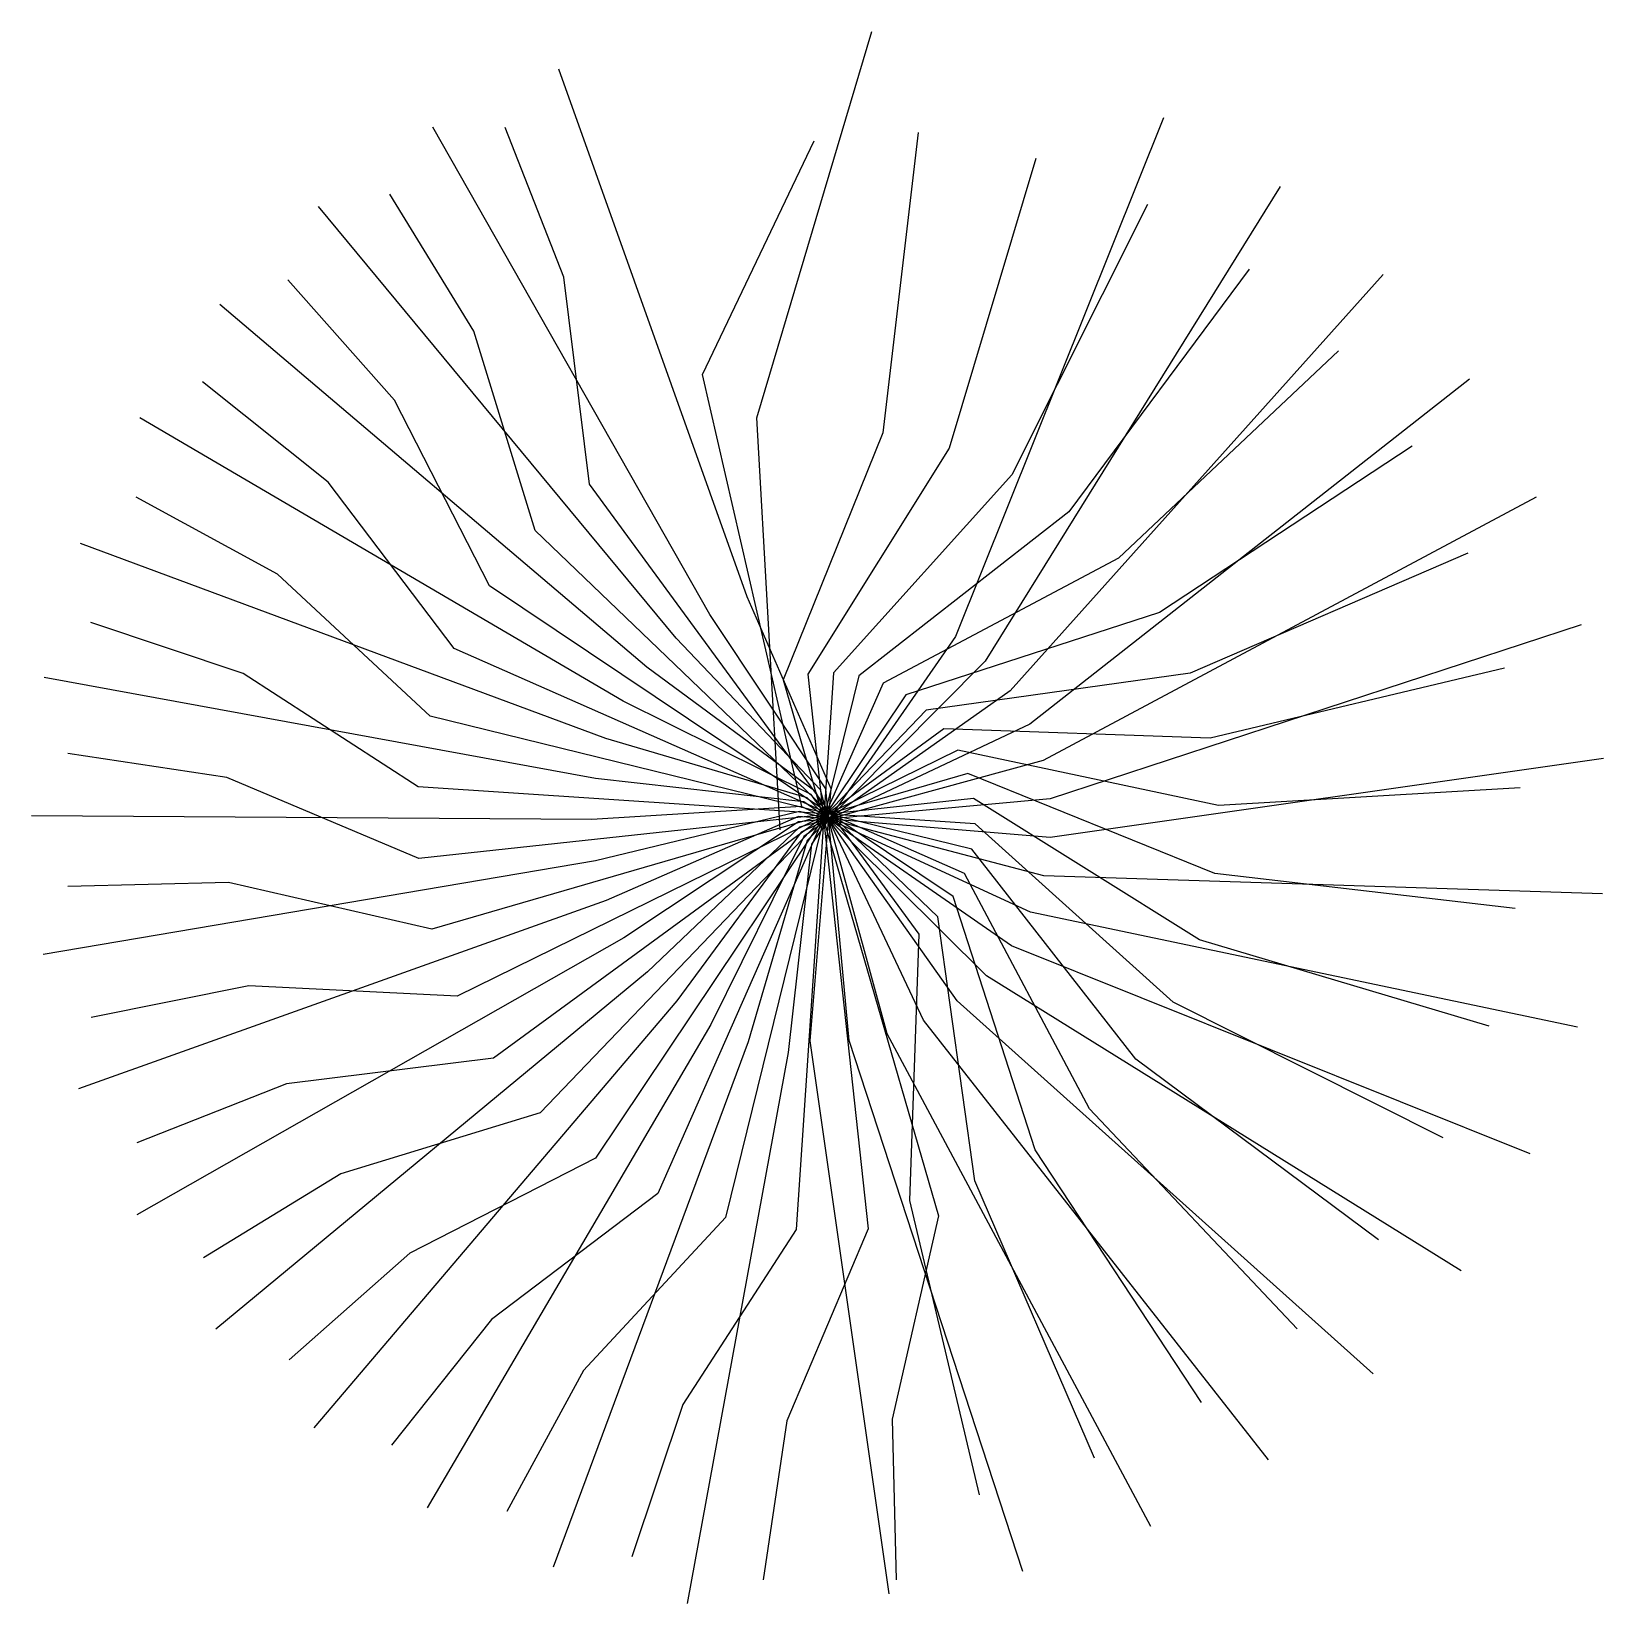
# Model space of a CAD drawing. Extents: x 188 to 627, y 203 to 642.
import ezdxf

# ---------------------------------------------------------------- set-up
doc = ezdxf.new("R2010")
doc.units = 0
doc.layers.get('0').update_dxf_attribs({"color": 3, "linetype": 'CONTINUOUS'})

msp = doc.modelspace()

# ---------------------------------------------------------------- linework, layer by layer
at = {"color": 0}
for p, q in [((390.44, 534.53), (422.57, 642.43)), ((375.29, 546.67), (406.41, 611.86)), ((403.05, 425.64), (375.29, 546.67)), ((396.97, 419.52), (390.44, 534.53))]:
    msp.add_line(p, q, dxfattribs=at)
for points in [[(427.41, 206.12), (405.33, 360.58), (411.16, 430.9), (387.72, 484.56), (335.17, 631.93)], [(464.72, 212.35), (416.16, 360.63), (409.69, 430.9), (377.29, 479.66), (299.94, 615.67)], [(452.58, 233.81), (433.09, 315.95), (435.72, 390.33), (343.74, 516.05), (336.55, 573.83), (320.12, 615.6)], [(503.97, 618.32), (445.86, 473.51), (405.65, 415.53), (399.12, 357.34), (370.95, 203.44)], [(435.42, 614.17), (425.63, 530.32), (397.73, 461.33), (441.16, 311.72), (428.16, 254.97), (429.31, 210.1)], [(468.33, 606.92), (444.13, 526.05), (404.67, 462.95), (421.46, 308.07), (398.8, 254.44), (392.14, 210.05)], [(536.56, 599.11), (454.18, 466.59), (404.51, 416.47), (387.98, 360.3), (333.51, 213.63)], [(500.39, 224.97), (426.81, 362.56), (408.24, 430.63), (367.86, 473.03), (268.07, 593.54)], [(484.7, 243.99), (451.25, 321.5), (440.92, 395.2), (328.5, 503.04), (311.39, 558.7), (287.96, 596.98)], [(499.48, 594.07), (461.6, 518.63), (411.79, 463.34), (401.43, 307.9), (369.8, 259.02), (355.53, 216.46)], [(527.92, 576.01), (477.52, 508.29), (418.86, 462.49), (381.67, 311.21), (342.03, 268.56), (320.59, 229.13)], [(514.56, 259.6), (468.16, 330.11), (445.19, 400.9), (315.76, 487.59), (289.24, 539.43), (259.52, 573.06)], [(565.31, 574.53), (461.18, 458.33), (403.56, 417.6), (377.53, 365.15), (298.42, 230.16)], [(533.32, 243.58), (436.97, 366.31), (406.86, 430.12), (359.73, 464.87), (240.53, 566.22)], [(552.8, 553.28), (491.41, 495.34), (425.68, 460.42), (362.79, 317.9), (316.34, 282.78), (288.38, 247.68)], [(541.27, 280.15), (483.33, 341.54), (448.41, 407.26), (305.89, 470.15), (270.77, 516.6), (235.66, 544.56)], [(589.36, 545.33), (466.64, 448.98), (402.82, 418.87), (368.07, 371.74), (266.72, 252.54)], [(562.52, 267.63), (446.32, 371.76), (405.58, 429.38), (353.14, 455.41), (218.15, 534.53)], [(573.35, 526.58), (502.83, 480.18), (432.04, 457.2), (345.35, 327.77), (293.52, 301.25), (259.88, 271.53)], [(564, 305.02), (496.27, 355.42), (450.48, 414.08), (299.2, 451.27), (256.55, 490.91), (217.12, 512.35)], [(607.98, 512.4), (470.38, 438.82), (402.31, 420.25), (359.91, 379.87), (239.4, 280.08)], [(587.09, 296.39), (454.58, 378.76), (404.46, 428.43), (348.29, 444.96), (201.62, 499.43)], [(588.95, 496.71), (511.44, 463.26), (437.74, 452.93), (329.9, 340.51), (274.24, 323.4), (235.96, 299.97)], [(582.06, 333.47), (506.62, 371.34), (451.33, 421.16), (295.89, 431.51), (247.01, 463.14), (204.45, 477.41)], [(620.59, 476.73), (472.31, 428.17), (402.05, 421.7), (353.28, 389.3), (217.27, 311.95)], [(606.31, 328.97), (461.5, 387.08), (403.52, 427.3), (345.33, 433.82), (191.43, 461.99)], [(599.13, 464.59), (516.99, 445.11), (442.62, 447.73), (316.89, 355.75), (259.11, 348.56), (217.34, 332.13)], [(594.91, 364.62), (514.03, 388.81), (450.94, 428.27), (296.06, 411.48), (242.43, 434.14), (198.04, 440.8)], [(626.82, 439.42), (472.36, 417.34), (402.04, 423.18), (348.39, 399.73), (201.01, 347.18)], [(603.57, 431.19), (519.3, 426.26), (446.51, 441.76), (306.72, 373.01), (248.57, 375.97), (204.58, 367.04)], [(602.15, 397.52), (518.31, 407.31), (449.31, 435.21), (299.71, 391.78), (242.95, 404.79), (198.09, 403.64)], [(619.57, 364.4), (466.87, 396.48), (402.79, 426.02), (344.35, 422.34), (187.89, 423.36)], [(626.48, 401.59), (470.53, 406.67), (402.29, 424.63), (345.38, 410.86), (191.12, 384.69)]]:
    msp.add_lwpolyline(points, dxfattribs=at)

doc.saveas('drawing.dxf')
